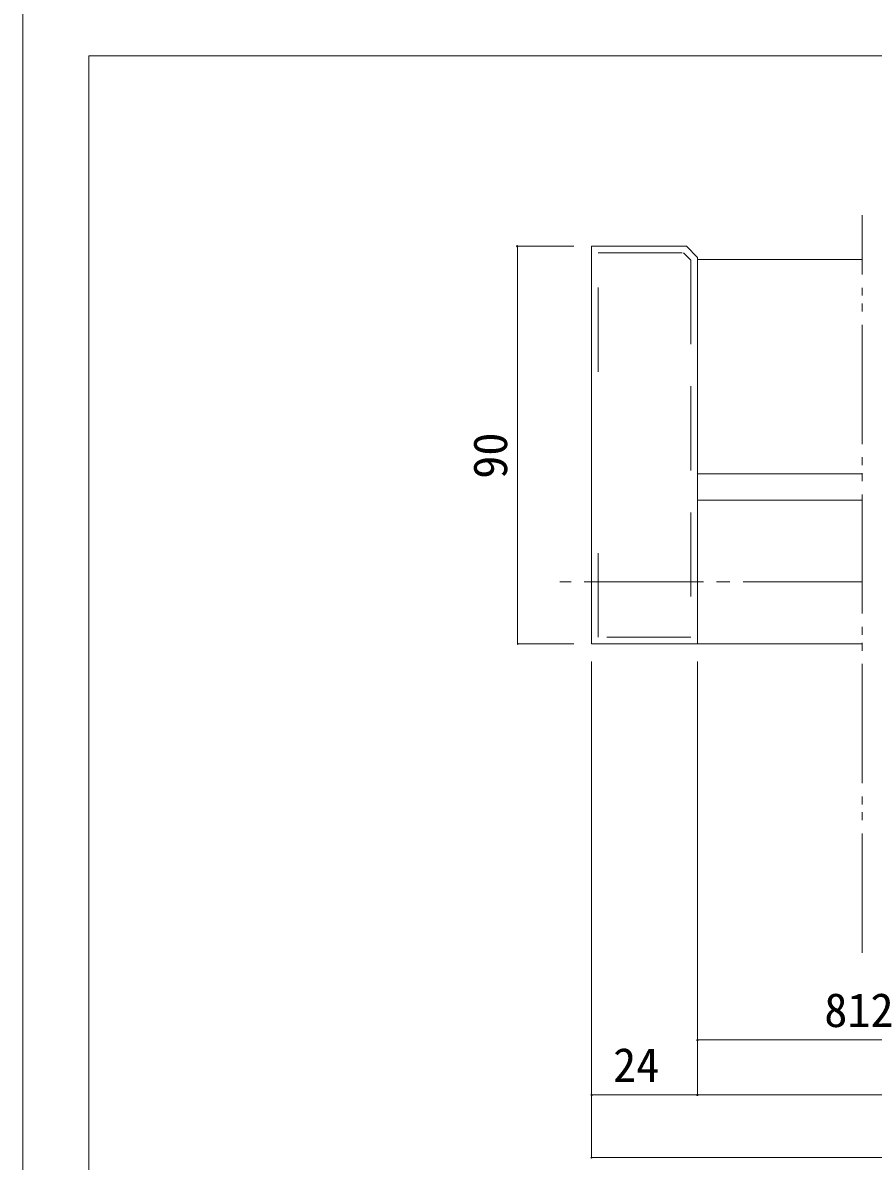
# Model space of a CAD drawing. Units: millimetres on the paper, enlarged 10 times, with parts at other scales. Extents: x -1985 to 2015, y -1370 to 1400.
# Drawn here: x -1985 to -1342, y -937 to -78 of the extents above; entities that cross this region are included whole.
import ezdxf
from ezdxf.enums import TextEntityAlignment as Align

# ---------------------------------------------------------------- set-up
doc = ezdxf.new("R2010")
doc.units = ezdxf.units.MM
doc.header["$LTSCALE"] = 10
for name, pattern in [('CHAIN2', [12, 9, -1, 1, -1]), ('DOUBLE_CHAIN2', [12.8, 9, -1, 0.6, -0.6, 0.6, -1]), ('USER2', [9.525, 6.35, -3.175])]:
    doc.linetypes.add(name, pattern=pattern)
doc.layers.add('1-1_0', color=7, linetype='Continuous', lineweight=20)
doc.layers.add('2-0', color=7, linetype='Continuous', lineweight=20)
doc.styles.add('ＭＳ ゴシック', font='')
doc.styles.get('ＭＳ ゴシック').set_extended_font_data('MS Gothic')

msp = doc.modelspace()

# ---------------------------------------------------------------- linework, layer by layer
at = {"layer": '1-1_0'}
for p in [(395, -102.5), (395, -102.5), (-1935, -1002.5)]:
    msp.add_line(p, (-1935, -102.5), dxfattribs=at)
msp.add_lwpolyline([(-1985, -1370), (2015, -1370), (2015, 1400), (-1985, 1400)], close=True, dxfattribs=at)
at = {"layer": '2-0', "linetype": 'DOUBLE_CHAIN2'}
msp.add_line((-1350.82, -779.49), (-1350.82, -222.71), dxfattribs=at)
at = {"layer": '2-0', "color": 4, "lineweight": 9}
for p, q in [((-1611.36, -245.73), (-1611.36, -246.77)), ((-1568.65, -246.25), (-1611.36, -246.25)), ((-1611.36, -546.77), (-1611.36, -545.73)), ((-1555.31, -559.58), (-1555.31, -890.94)), ((-1555.31, -559.58), (-1555.31, -934.06)), ((-1475.31, -559.58), (-1475.31, -849.52)), ((-1475.31, -559.58), (-1475.31, -886.77)), ((-1475.31, -559.58), (-1475.31, -886.77)), ((-1475.83, -845.35), (-1474.79, -845.35)), ((-1475.31, -845.35), (-64.69, -845.35)), ((-1555.83, -886.77), (-1554.79, -886.77)), ((-1555.31, -886.77), (-1475.31, -886.77)), ((-1474.79, -886.77), (-1475.83, -886.77)), ((-1475.83, -886.77), (-1474.79, -886.77)), ((-64.69, -886.77), (-1475.31, -886.77)), ((-1555.83, -934.06), (-1554.79, -934.06)), ((-706.67, -934.06), (-1555.31, -934.06))]:
    msp.add_line(p, q, dxfattribs=at)
at = {"layer": '2-0'}
for p, q in [((-1350.82, -256.25), (-1475.31, -256.25)), ((-1350.82, -417.91), (-1475.31, -417.91)), ((-1350.82, -437.91), (-1475.31, -437.91)), ((-1350.82, -546.25), (-1475.31, -546.25))]:
    msp.add_line(p, q, dxfattribs=at)
at = {"layer": '2-0', "color": 4, "linetype": 'CHAIN2', "lineweight": 9}
msp.add_line((-1350.82, -499.59), (-1579.23, -499.59), dxfattribs=at)
at = {"layer": '2-0', "color": 4, "lineweight": 9}
msp.add_lwpolyline([(-1568.65, -546.25), (-1611.36, -546.25), (-1611.36, -246.25)], dxfattribs=at)
at = {"layer": '2-0'}
msp.add_lwpolyline([(-1555.31, -546.25), (-1555.31, -246.25), (-1483.65, -246.25), (-1475.31, -254.58), (-1475.31, -546.25)], close=True, dxfattribs=at)
at = {"layer": '2-0', "linetype": 'USER2'}
msp.add_lwpolyline([(-1550.31, -340.91), (-1550.31, -251.25), (-1485.72, -251.25), (-1480.31, -256.65), (-1480.31, -541.25), (-1550.31, -541.25), (-1550.31, -451.58)], dxfattribs=at)
at = {"layer": '2-0', "color": 4, "lineweight": 9}
for centre, start, end in [((-1611.36, -246.25), 90, 270), ((-1611.36, -546.25), 270, 90), ((-1475.31, -845.35), 180, 0), ((-1555.31, -886.77), 180, 0), ((-1475.31, -886.77), 0, 180), ((-1475.31, -886.77), 180, 0), ((-1555.31, -934.06), 180, 0)]:
    msp.add_arc(centre, 0.521, start, end, dxfattribs=at)

# ---------------------------------------------------------------- texts
at = {"layer": '2-0', "style": 'ＭＳ ゴシック'}
msp.add_text('90', height=25.66, rotation=90, dxfattribs=at).set_placement((-1611.36, -421.72), align=Align.BOTTOM_LEFT)
for s, p in [('812', (-1379.48, -843.27)), ('24', (-1539.04, -884.69))]:
    msp.add_text(s, height=25.66, dxfattribs=at).set_placement(p, align=Align.BOTTOM_LEFT)

doc.saveas('drawing.dxf')
